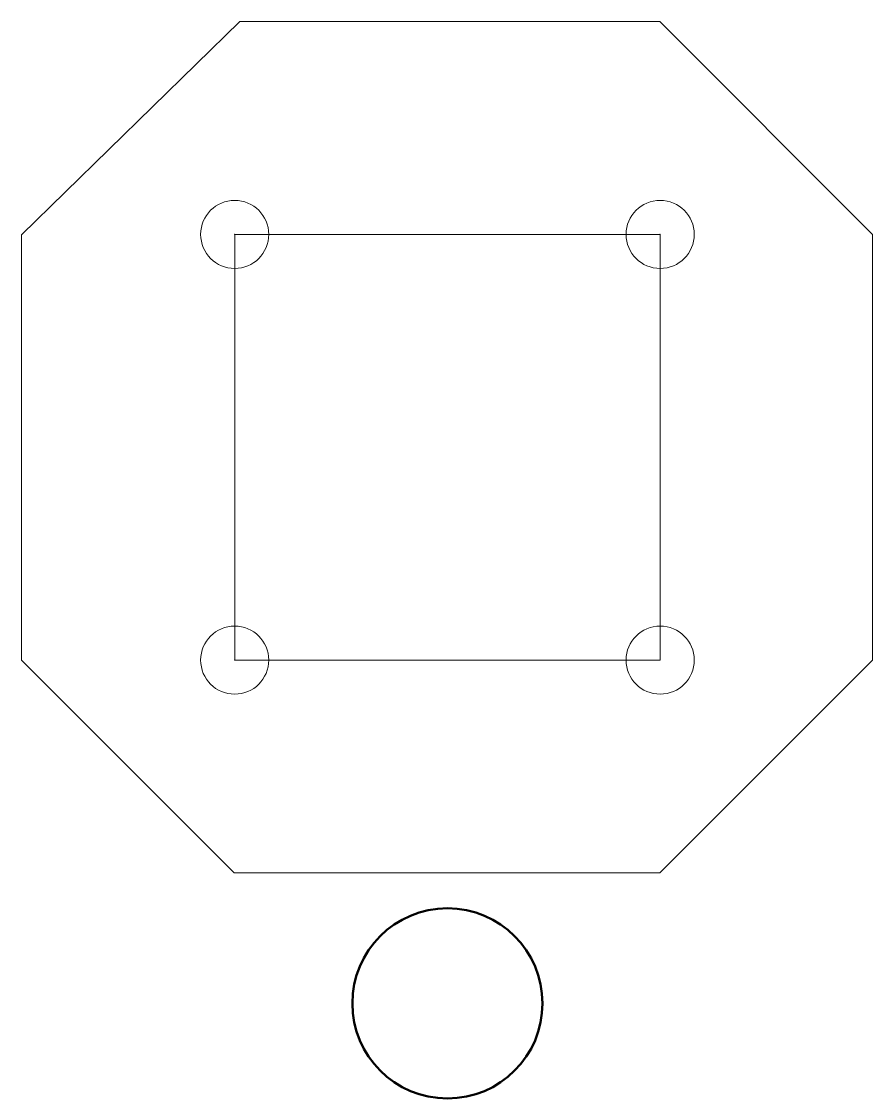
# Model space of a CAD drawing. Units: millimetres on the paper. Extents: x -14.1 to -4.1, y 24.3 to 36.9.
import ezdxf

# ---------------------------------------------------------------- set-up
doc = ezdxf.new("R2010")
doc.units = ezdxf.units.MM
doc.header["$PDMODE"] = 32
doc.header["$PDSIZE"] = 0.8
for name, color, linetype, lineweight in [('0-0_CAM1', 7, 'Continuous', 20), ('0-1_CAM2', 7, 'Continuous', 20), ('0-F_ORIGIN', 5, 'Continuous', 50)]:
    doc.layers.add(name, color=color, linetype=linetype, lineweight=lineweight)

msp = doc.modelspace()

# ---------------------------------------------------------------- linework, layer by layer
at = {"layer": '0-0_CAM1'}
for p, q in [((-11.569, 29.423), (-9.069, 29.423)), ((-9.069, 29.423), (-6.569, 29.423))]:
    msp.add_line(p, q, dxfattribs=at)
msp.add_lwpolyline([(-6.569, 29.423), (-6.569, 34.423), (-11.569, 34.423), (-11.569, 29.423)], dxfattribs=at)
for p in [(-11.569, 34.423), (-6.569, 34.423), (-11.569, 29.423), (-6.569, 29.423)]:
    msp.add_point(p, dxfattribs=at)
at = {"layer": '0-1_CAM2'}
for p, q in [((-11.507, 36.923), (-14.074, 34.419)), ((-11.507, 36.923), (-6.574, 36.923)), ((-4.074, 34.423), (-6.574, 36.923)), ((-4.074, 34.423), (-4.074, 29.423)), ((-6.574, 26.923), (-4.074, 29.423)), ((-9.069, 26.923), (-11.574, 26.923)), ((-6.574, 26.923), (-9.069, 26.923))]:
    msp.add_line(p, q, dxfattribs=at)
msp.add_lwpolyline([(-11.574, 26.923), (-14.074, 29.423), (-14.074, 34.419)], dxfattribs=at)
at = {"layer": '0-F_ORIGIN'}
msp.add_circle((-9.069, 25.391), 1.117, dxfattribs=at)

doc.saveas('drawing.dxf')
